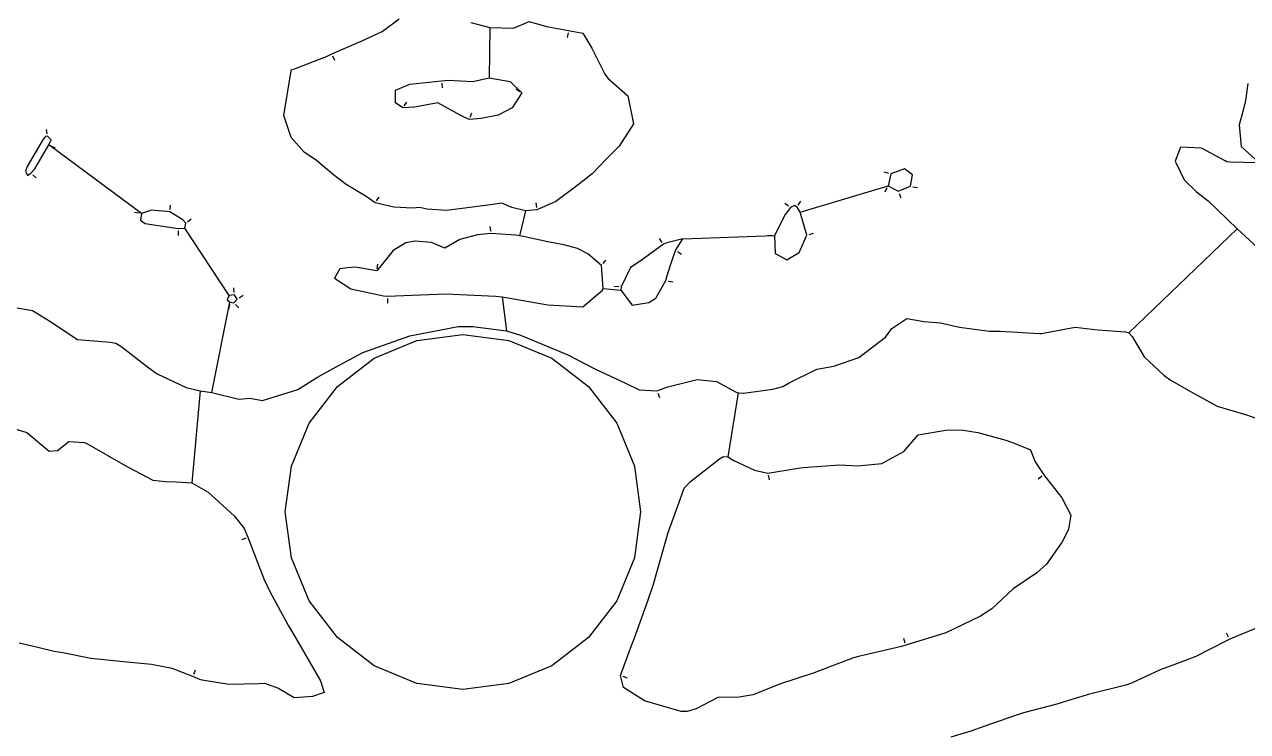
# Model space of a CAD drawing. Header units: metres. Extents: x -0.62 to 0.62, y -0.86 to 0.56.
# Drawn here: x -0.188 to 0.337, y -0.369 to -0.066 of the extents above; entities that cross this region are included whole.
import ezdxf

# ---------------------------------------------------------------- set-up
doc = ezdxf.new("R2010")
doc.units = ezdxf.units.M
for name, color, linetype in [('connections', 2, 'Continuous'), ('direction', 3, 'Continuous'), ('frame', 6, 'Continuous'), ('loops', 1, 'Continuous'), ('merged', 255, 'Continuous')]:
    doc.layers.add(name, color=color, linetype=linetype)

msp = doc.modelspace()

# ---------------------------------------------------------------- linework, layer by layer
at = {"layer": 'connections'}
for p, q in [((0.01153, -0.06712), (0.01131, -0.08877)), ((-0.13789, -0.14694), (-0.17766, -0.1175)), ((0.14469, -0.14641), (0.1824, -0.13512)), ((0.02679, -0.14581), (0.02423, -0.15656)), ((-0.10034, -0.18211), (-0.11934, -0.1533)), ((0.09436, -0.15778), (0.1337, -0.15642)), ((0.28573, -0.19812), (0.33211, -0.15359)), ((0.01685, -0.18275), (0.01873, -0.19734)), ((0.06018, -0.1791), (0.06775, -0.17981)), ((-0.10779, -0.2238), (-0.09996, -0.185)), ((-0.11267, -0.22306), (-0.11629, -0.26243)), ((0.11816, -0.22396), (0.11371, -0.2514))]:
    msp.add_line(p, q, dxfattribs=at)
at = {"layer": 'direction'}
for points in [[(0.04509, -0.06949), (0.04472, -0.07145)], [(-0.05591, -0.07936), (-0.05514, -0.08121)], [(-0.00908, -0.09101), (-0.00896, -0.09301)], [(0.02445, -0.09473), (0.02277, -0.09364)], [(-0.0252, -0.10082), (-0.02408, -0.09917)], [(0.00304, -0.10568), (0.00386, -0.10386)], [(-0.17836, -0.11286), (-0.17865, -0.11088)], [(-0.17675, -0.11791), (-0.17493, -0.11874)], [(-0.18459, -0.13033), (-0.18311, -0.13168)], [(0.18268, -0.12978), (0.18073, -0.12931)], [(0.18193, -0.13601), (0.18099, -0.13777)], [(0.193, -0.13548), (0.19497, -0.13585)], [(-0.03707, -0.14156), (-0.03593, -0.13992)], [(0.18712, -0.13837), (0.18788, -0.14023)], [(-0.13888, -0.14679), (-0.14086, -0.14648)], [(-0.1256, -0.14532), (-0.12541, -0.14333)], [(0.03164, -0.14438), (0.03147, -0.14239)], [(0.13968, -0.14381), (0.13807, -0.14263)], [(0.14389, -0.14336), (0.14499, -0.14168)], [(-0.11816, -0.15052), (-0.11664, -0.14923)], [(-0.12218, -0.15435), (-0.12214, -0.15635)], [(0.01194, -0.15459), (0.01176, -0.1526)], [(0.1327, -0.15645), (0.1307, -0.15653)], [(0.14855, -0.15601), (0.15047, -0.15545)], [(0.0855, -0.15937), (0.08433, -0.15774)], [(0.0601, -0.16848), (0.06138, -0.16695)], [(0.09203, -0.16333), (0.09372, -0.1644)], [(-0.03678, -0.17064), (-0.03644, -0.16867)], [(0.06683, -0.17841), (0.06483, -0.17829)], [(0.08809, -0.17593), (0.09005, -0.17635)], [(-0.09812, -0.18088), (-0.09832, -0.17889)], [(-0.09596, -0.18312), (-0.09431, -0.18199)], [(-0.0324, -0.18339), (-0.03233, -0.18538)], [(-0.10014, -0.18598), (-0.10052, -0.18795)], [(-0.0976, -0.186), (-0.09615, -0.18737)], [(0.08358, -0.224), (0.08427, -0.22588)], [(0.13102, -0.25927), (0.13134, -0.26125)], [(0.24843, -0.25963), (0.24685, -0.26086)], [(-0.09318, -0.28617), (-0.09505, -0.2869)], [(0.18972, -0.33121), (0.18912, -0.3293)], [(0.32851, -0.32868), (0.32757, -0.32692)], [(-0.11546, -0.34457), (-0.11475, -0.3427)], [(0.06855, -0.34545), (0.07043, -0.34614)]]:
    msp.add_lwpolyline(points, dxfattribs=at)
at = {"layer": 'frame'}
msp.add_lwpolyline([(0, -0.1988), (0.01972, -0.2014), (0.0381, -0.20901), (0.05388, -0.22112), (0.06599, -0.2369), (0.0736, -0.25528), (0.0762, -0.275), (0.0736, -0.29472), (0.06599, -0.3131), (0.05388, -0.32888), (0.0381, -0.34099), (0.01972, -0.3486), (0, -0.3512), (-0.01972, -0.3486), (-0.0381, -0.34099), (-0.05388, -0.32888), (-0.06599, -0.3131), (-0.0736, -0.29472), (-0.0762, -0.275), (-0.0736, -0.25528), (-0.06599, -0.2369), (-0.05388, -0.22112), (-0.0381, -0.20901), (-0.01972, -0.2014), (0, -0.1988)], dxfattribs=at)
at = {"layer": 'loops'}
for points in [[(-0.03764, -0.14238), (-0.04154, -0.13968), (-0.05003, -0.13449), (-0.05546, -0.13032), (-0.06279, -0.12418), (-0.06805, -0.12059), (-0.07369, -0.11434), (-0.0769, -0.10487), (-0.07388, -0.0866), (-0.0735, -0.08527), (-0.07226, -0.08487), (-0.05858, -0.07966), (-0.0563, -0.07844), (-0.04264, -0.07267), (-0.0346, -0.06896), (-0.0274, -0.06345)], [(0.00341, -0.06499), (0.01153, -0.06712), (0.02172, -0.06744), (0.02843, -0.06465), (0.03592, -0.06671), (0.04528, -0.0685), (0.05139, -0.06967), (0.05527, -0.07605), (0.06083, -0.08719), (0.06229, -0.089), (0.07077, -0.09647), (0.07324, -0.10855), (0.06702, -0.11815), (0.06155, -0.12352), (0.05545, -0.12995), (0.04948, -0.13471), (0.0398, -0.14176), (0.03173, -0.14537), (0.02679, -0.14581), (0.02093, -0.14434), (0.01663, -0.14259), (0.01179, -0.14328), (0.00416, -0.14429), (-0.00707, -0.14562), (-0.01553, -0.14511), (-0.01845, -0.14443), (-0.02163, -0.14471), (-0.0296, -0.14432), (-0.03764, -0.14238)], [(0.02529, -0.09527), (0.02116, -0.10164), (0.01514, -0.10486), (0.00777, -0.10615), (0.00263, -0.10659), (-0.00125, -0.10484), (-0.01072, -0.09956), (-0.02073, -0.10143), (-0.02576, -0.10165), (-0.0289, -0.09953), (-0.02888, -0.09402), (-0.02282, -0.0915), (-0.00914, -0.09001), (-0.00636, -0.08984), (0.00424, -0.09038), (0.01131, -0.08877), (0.02028, -0.0904), (0.02529, -0.09527)], [(0.33673, -0.09122), (0.3358, -0.09856), (0.33467, -0.10317), (0.3331, -0.1089), (0.33396, -0.11824), (0.34133, -0.12495)], [(-0.18766, -0.1288), (-0.18684, -0.13068), (-0.18532, -0.12965), (-0.18368, -0.12786), (-0.17766, -0.1175), (-0.17669, -0.11535), (-0.17821, -0.11385), (-0.17904, -0.11397), (-0.1801, -0.11513), (-0.18693, -0.12681), (-0.18766, -0.1288)], [(0.34113, -0.12522), (0.32916, -0.12499), (0.32772, -0.12478), (0.32706, -0.12437), (0.31693, -0.11892), (0.30782, -0.11855), (0.30565, -0.12459), (0.30948, -0.13247), (0.31475, -0.13769), (0.31967, -0.14155), (0.33211, -0.15359), (0.34455, -0.16492)], [(0.18365, -0.13002), (0.1824, -0.13512), (0.18675, -0.13745), (0.19202, -0.1353), (0.19294, -0.13037), (0.18944, -0.12782), (0.18365, -0.13002)], [(-0.1222, -0.15335), (-0.11934, -0.1533), (-0.11893, -0.15116), (-0.12017, -0.1497), (-0.12569, -0.14631), (-0.13355, -0.14558), (-0.13789, -0.14694), (-0.13835, -0.14987), (-0.13634, -0.15123), (-0.1222, -0.15335)], [(0.14759, -0.15629), (0.14469, -0.14641), (0.14334, -0.14419), (0.14225, -0.14348), (0.14049, -0.1444), (0.13829, -0.14742), (0.1337, -0.15642), (0.13398, -0.16418), (0.13897, -0.16686), (0.14426, -0.16376), (0.14759, -0.15629)], [(-0.03244, -0.18239), (-0.0075, -0.18146), (0.01412, -0.18245), (0.01685, -0.18275), (0.03647, -0.18614), (0.05142, -0.18702), (0.05983, -0.1798), (0.06018, -0.1791), (0.05946, -0.16925), (0.05358, -0.16434), (0.04909, -0.16204), (0.04324, -0.16034), (0.03641, -0.1591), (0.0266, -0.15693), (0.02423, -0.15656), (0.02265, -0.15633), (0.01203, -0.15558), (0.00625, -0.15612), (-0.00137, -0.1581), (-0.00781, -0.16178), (-0.01352, -0.15939), (-0.02047, -0.15888), (-0.02455, -0.15954), (-0.02991, -0.16287), (-0.03695, -0.17163), (-0.04623, -0.17001), (-0.0495, -0.17028), (-0.05288, -0.17067), (-0.05509, -0.17467), (-0.04811, -0.17931), (-0.03409, -0.18235), (-0.03244, -0.18239)], [(0.08712, -0.17572), (0.08759, -0.17353), (0.08969, -0.16747), (0.09119, -0.1628), (0.09436, -0.15778), (0.08745, -0.15953), (0.08608, -0.16018), (0.07643, -0.16708), (0.07195, -0.1701), (0.06783, -0.17846), (0.06775, -0.17981), (0.07266, -0.18627), (0.07972, -0.18509), (0.08278, -0.18323), (0.08712, -0.17572)], [(-0.09996, -0.185), (-0.09833, -0.18531), (-0.09679, -0.18368), (-0.09802, -0.18188), (-0.10034, -0.18211), (-0.10109, -0.18398), (-0.09996, -0.185)], [(-0.1929, -0.18714), (-0.18471, -0.18851), (-0.17717, -0.19311), (-0.1653, -0.201), (-0.15128, -0.2022), (-0.14892, -0.20261), (-0.14675, -0.2039), (-0.13476, -0.21311), (-0.13114, -0.21574), (-0.1188, -0.22159), (-0.11267, -0.22306), (-0.10779, -0.2238), (-0.0962, -0.22658), (-0.09144, -0.22621), (-0.08599, -0.22714), (-0.0708, -0.22252), (-0.06243, -0.21724), (-0.05433, -0.21269), (-0.0429, -0.20661), (-0.02278, -0.19937), (-0.00206, -0.1955), (0.00423, -0.19539), (0.01873, -0.19734), (0.02474, -0.1991), (0.04504, -0.20757), (0.05684, -0.21377), (0.06979, -0.2197), (0.07556, -0.2226), (0.08324, -0.22307)], [(0.08324, -0.22307), (0.0879, -0.22135), (0.10052, -0.21813), (0.1088, -0.21896), (0.1173, -0.22357), (0.11816, -0.22396), (0.12039, -0.22407), (0.13299, -0.22235), (0.13722, -0.22119), (0.14001, -0.21956), (0.1519, -0.21369), (0.15918, -0.21252), (0.16992, -0.20874), (0.18132, -0.19995), (0.18395, -0.19636), (0.19052, -0.19207), (0.19796, -0.19323), (0.20496, -0.19392), (0.21302, -0.19573), (0.22589, -0.19744), (0.23049, -0.19745), (0.24732, -0.19848), (0.24829, -0.1984), (0.26266, -0.19575), (0.27233, -0.19685), (0.28434, -0.19776), (0.28573, -0.19812), (0.28712, -0.19968), (0.29232, -0.20848), (0.30076, -0.21625), (0.30341, -0.21829), (0.31221, -0.22326), (0.32365, -0.22959), (0.33624, -0.23339), (0.34542, -0.23663)], [(-0.20107, -0.23663), (-0.18707, -0.24087), (-0.17748, -0.24893), (-0.174, -0.24862), (-0.16905, -0.24478), (-0.16235, -0.24521), (-0.16139, -0.24563), (-0.14491, -0.25501), (-0.14305, -0.25604), (-0.13302, -0.26141), (-0.12758, -0.26188), (-0.1231, -0.26205), (-0.11629, -0.26243), (-0.10937, -0.26651), (-0.098, -0.27679), (-0.0938, -0.28211), (-0.09225, -0.28581), (-0.08536, -0.30367), (-0.08276, -0.30944), (-0.07489, -0.32388), (-0.07171, -0.32915), (-0.06214, -0.3457), (-0.06109, -0.34748), (-0.0596, -0.35249), (-0.0646, -0.3541), (-0.07241, -0.35472), (-0.0794, -0.35054), (-0.085, -0.34855), (-0.08736, -0.34865), (-0.10041, -0.34896), (-0.11192, -0.34709), (-0.11289, -0.34681), (-0.11581, -0.3455), (-0.12474, -0.34212), (-0.13357, -0.34045), (-0.14406, -0.33936), (-0.15959, -0.3379), (-0.17166, -0.33548), (-0.17537, -0.33479), (-0.18177, -0.33328), (-0.19042, -0.33129)], [(0.19003, -0.33216), (0.18822, -0.33273), (0.16969, -0.33698), (0.16717, -0.33766), (0.15627, -0.34187), (0.15073, -0.34404), (0.13577, -0.34892), (0.12458, -0.35337), (0.11849, -0.35439), (0.10931, -0.35453), (0.10007, -0.35939), (0.09627, -0.36063), (0.0936, -0.36054), (0.07797, -0.35593), (0.06894, -0.35026), (0.06761, -0.34511), (0.07231, -0.33231), (0.07353, -0.32939), (0.07934, -0.31312), (0.0818, -0.30598), (0.08583, -0.29182), (0.08806, -0.28373), (0.09399, -0.2676), (0.09498, -0.26482), (0.09767, -0.26196), (0.11007, -0.25222), (0.11184, -0.25118), (0.11371, -0.2514), (0.11618, -0.25286), (0.12514, -0.25713), (0.13086, -0.25829), (0.14381, -0.25621), (0.14595, -0.25593), (0.16172, -0.25474), (0.16945, -0.25514), (0.17967, -0.25416), (0.18915, -0.24901), (0.1953, -0.24193), (0.20724, -0.23996), (0.2137, -0.23982), (0.22087, -0.24095), (0.23289, -0.24419), (0.23655, -0.24541), (0.24358, -0.24834), (0.2455, -0.25348), (0.24921, -0.25901), (0.25225, -0.26291), (0.257, -0.2689), (0.26085, -0.27633), (0.25985, -0.28235), (0.25769, -0.28686), (0.25708, -0.28782), (0.25031, -0.29742), (0.2462, -0.30108), (0.2361, -0.30801), (0.22697, -0.3165), (0.22213, -0.3197), (0.21076, -0.32514), (0.20718, -0.32684), (0.19003, -0.33216)], [(0.34436, -0.32332), (0.33276, -0.32797), (0.32898, -0.32956), (0.32755, -0.33033), (0.31439, -0.33695), (0.3062, -0.34012), (0.29917, -0.34267), (0.28685, -0.34848), (0.28442, -0.34934), (0.26878, -0.35312), (0.2612, -0.35536), (0.25482, -0.3574), (0.24053, -0.36114), (0.2371, -0.36223), (0.22356, -0.36707), (0.21792, -0.36896), (0.20937, -0.37164)]]:
    msp.add_lwpolyline(points, dxfattribs=at)
at = {"layer": 'merged'}
for p, q in [((0.01153, -0.06712), (0.01131, -0.08877)), ((-0.13789, -0.14694), (-0.17766, -0.1175)), ((0.14469, -0.14641), (0.1824, -0.13512)), ((0.02679, -0.14581), (0.02423, -0.15656)), ((-0.10034, -0.18211), (-0.11934, -0.1533)), ((0.09436, -0.15778), (0.1337, -0.15642)), ((0.28573, -0.19812), (0.33211, -0.15359)), ((0.01685, -0.18275), (0.01873, -0.19734)), ((0.06018, -0.1791), (0.06775, -0.17981)), ((-0.10779, -0.2238), (-0.09996, -0.185)), ((-0.11267, -0.22306), (-0.11629, -0.26243)), ((0.11816, -0.22396), (0.11371, -0.2514))]:
    msp.add_line(p, q, dxfattribs=at)
for points in [[(-0.03764, -0.14238), (-0.04154, -0.13968), (-0.05003, -0.13449), (-0.05546, -0.13032), (-0.06279, -0.12418), (-0.06805, -0.12059), (-0.07369, -0.11434), (-0.0769, -0.10487), (-0.07388, -0.0866), (-0.0735, -0.08527), (-0.07226, -0.08487), (-0.05858, -0.07966), (-0.0563, -0.07844), (-0.04264, -0.07267), (-0.0346, -0.06896), (-0.0274, -0.06345)], [(0.00341, -0.06499), (0.01153, -0.06712), (0.02172, -0.06744), (0.02843, -0.06465), (0.03592, -0.06671), (0.04528, -0.0685), (0.05139, -0.06967), (0.05527, -0.07605), (0.06083, -0.08719), (0.06229, -0.089), (0.07077, -0.09647), (0.07324, -0.10855), (0.06702, -0.11815), (0.06155, -0.12352), (0.05545, -0.12995), (0.04948, -0.13471), (0.0398, -0.14176), (0.03173, -0.14537), (0.02679, -0.14581), (0.02093, -0.14434), (0.01663, -0.14259), (0.01179, -0.14328), (0.00416, -0.14429), (-0.00707, -0.14562), (-0.01553, -0.14511), (-0.01845, -0.14443), (-0.02163, -0.14471), (-0.0296, -0.14432), (-0.03764, -0.14238)], [(0.04509, -0.06949), (0.04472, -0.07145)], [(-0.05591, -0.07936), (-0.05514, -0.08121)], [(0.02529, -0.09527), (0.02116, -0.10164), (0.01514, -0.10486), (0.00777, -0.10615), (0.00263, -0.10659), (-0.00125, -0.10484), (-0.01072, -0.09956), (-0.02073, -0.10143), (-0.02576, -0.10165), (-0.0289, -0.09953), (-0.02888, -0.09402), (-0.02282, -0.0915), (-0.00914, -0.09001), (-0.00636, -0.08984), (0.00424, -0.09038), (0.01131, -0.08877), (0.02028, -0.0904), (0.02529, -0.09527)], [(-0.00908, -0.09101), (-0.00896, -0.09301)], [(0.02445, -0.09473), (0.02277, -0.09364)], [(0.33673, -0.09122), (0.3358, -0.09856), (0.33467, -0.10317), (0.3331, -0.1089), (0.33396, -0.11824), (0.34133, -0.12495)], [(-0.0252, -0.10082), (-0.02408, -0.09917)], [(0.00304, -0.10568), (0.00386, -0.10386)], [(-0.18766, -0.1288), (-0.18684, -0.13068), (-0.18532, -0.12965), (-0.18368, -0.12786), (-0.17766, -0.1175), (-0.17669, -0.11535), (-0.17821, -0.11385), (-0.17904, -0.11397), (-0.1801, -0.11513), (-0.18693, -0.12681), (-0.18766, -0.1288)], [(-0.17836, -0.11286), (-0.17865, -0.11088)], [(-0.17675, -0.11791), (-0.17493, -0.11874)], [(0.34113, -0.12522), (0.32916, -0.12499), (0.32772, -0.12478), (0.32706, -0.12437), (0.31693, -0.11892), (0.30782, -0.11855), (0.30565, -0.12459), (0.30948, -0.13247), (0.31475, -0.13769), (0.31967, -0.14155), (0.33211, -0.15359), (0.34455, -0.16492)], [(-0.18459, -0.13033), (-0.18311, -0.13168)], [(0.18268, -0.12978), (0.18073, -0.12931)], [(0.18365, -0.13002), (0.1824, -0.13512), (0.18675, -0.13745), (0.19202, -0.1353), (0.19294, -0.13037), (0.18944, -0.12782), (0.18365, -0.13002)], [(0.18193, -0.13601), (0.18099, -0.13777)], [(0.193, -0.13548), (0.19497, -0.13585)], [(-0.03707, -0.14156), (-0.03593, -0.13992)], [(0.18712, -0.13837), (0.18788, -0.14023)], [(-0.13888, -0.14679), (-0.14086, -0.14648)], [(-0.1222, -0.15335), (-0.11934, -0.1533), (-0.11893, -0.15116), (-0.12017, -0.1497), (-0.12569, -0.14631), (-0.13355, -0.14558), (-0.13789, -0.14694), (-0.13835, -0.14987), (-0.13634, -0.15123), (-0.1222, -0.15335)], [(-0.1256, -0.14532), (-0.12541, -0.14333)], [(0.03164, -0.14438), (0.03147, -0.14239)], [(0.14759, -0.15629), (0.14469, -0.14641), (0.14334, -0.14419), (0.14225, -0.14348), (0.14049, -0.1444), (0.13829, -0.14742), (0.1337, -0.15642), (0.13398, -0.16418), (0.13897, -0.16686), (0.14426, -0.16376), (0.14759, -0.15629)], [(0.13968, -0.14381), (0.13807, -0.14263)], [(0.14389, -0.14336), (0.14499, -0.14168)], [(-0.11816, -0.15052), (-0.11664, -0.14923)], [(-0.12218, -0.15435), (-0.12214, -0.15635)], [(-0.03244, -0.18239), (-0.0075, -0.18146), (0.01412, -0.18245), (0.01685, -0.18275), (0.03647, -0.18614), (0.05142, -0.18702), (0.05983, -0.1798), (0.06018, -0.1791), (0.05946, -0.16925), (0.05358, -0.16434), (0.04909, -0.16204), (0.04324, -0.16034), (0.03641, -0.1591), (0.0266, -0.15693), (0.02423, -0.15656), (0.02265, -0.15633), (0.01203, -0.15558), (0.00625, -0.15612), (-0.00137, -0.1581), (-0.00781, -0.16178), (-0.01352, -0.15939), (-0.02047, -0.15888), (-0.02455, -0.15954), (-0.02991, -0.16287), (-0.03695, -0.17163), (-0.04623, -0.17001), (-0.0495, -0.17028), (-0.05288, -0.17067), (-0.05509, -0.17467), (-0.04811, -0.17931), (-0.03409, -0.18235), (-0.03244, -0.18239)], [(0.01194, -0.15459), (0.01176, -0.1526)], [(0.1327, -0.15645), (0.1307, -0.15653)], [(0.14855, -0.15601), (0.15047, -0.15545)], [(0.08712, -0.17572), (0.08759, -0.17353), (0.08969, -0.16747), (0.09119, -0.1628), (0.09436, -0.15778), (0.08745, -0.15953), (0.08608, -0.16018), (0.07643, -0.16708), (0.07195, -0.1701), (0.06783, -0.17846), (0.06775, -0.17981), (0.07266, -0.18627), (0.07972, -0.18509), (0.08278, -0.18323), (0.08712, -0.17572)], [(0.0855, -0.15937), (0.08433, -0.15774)], [(0.0601, -0.16848), (0.06138, -0.16695)], [(0.09203, -0.16333), (0.09372, -0.1644)], [(-0.03678, -0.17064), (-0.03644, -0.16867)], [(0.06683, -0.17841), (0.06483, -0.17829)], [(0.08809, -0.17593), (0.09005, -0.17635)], [(-0.09996, -0.185), (-0.09833, -0.18531), (-0.09679, -0.18368), (-0.09802, -0.18188), (-0.10034, -0.18211), (-0.10109, -0.18398), (-0.09996, -0.185)], [(-0.09812, -0.18088), (-0.09832, -0.17889)], [(-0.09596, -0.18312), (-0.09431, -0.18199)], [(-0.0324, -0.18339), (-0.03233, -0.18538)], [(-0.1929, -0.18714), (-0.18471, -0.18851), (-0.17717, -0.19311), (-0.1653, -0.201), (-0.15128, -0.2022), (-0.14892, -0.20261), (-0.14675, -0.2039), (-0.13476, -0.21311), (-0.13114, -0.21574), (-0.1188, -0.22159), (-0.11267, -0.22306), (-0.10779, -0.2238), (-0.0962, -0.22658), (-0.09144, -0.22621), (-0.08599, -0.22714), (-0.0708, -0.22252), (-0.06243, -0.21724), (-0.05433, -0.21269), (-0.0429, -0.20661), (-0.02278, -0.19937), (-0.00206, -0.1955), (0.00423, -0.19539), (0.01873, -0.19734), (0.02474, -0.1991), (0.04504, -0.20757), (0.05684, -0.21377), (0.06979, -0.2197), (0.07556, -0.2226), (0.08324, -0.22307)], [(-0.10014, -0.18598), (-0.10052, -0.18795)], [(-0.0976, -0.186), (-0.09615, -0.18737)], [(0.08324, -0.22307), (0.0879, -0.22135), (0.10052, -0.21813), (0.1088, -0.21896), (0.1173, -0.22357), (0.11816, -0.22396), (0.12039, -0.22407), (0.13299, -0.22235), (0.13722, -0.22119), (0.14001, -0.21956), (0.1519, -0.21369), (0.15918, -0.21252), (0.16992, -0.20874), (0.18132, -0.19995), (0.18395, -0.19636), (0.19052, -0.19207), (0.19796, -0.19323), (0.20496, -0.19392), (0.21302, -0.19573), (0.22589, -0.19744), (0.23049, -0.19745), (0.24732, -0.19848), (0.24829, -0.1984), (0.26266, -0.19575), (0.27233, -0.19685), (0.28434, -0.19776), (0.28573, -0.19812), (0.28712, -0.19968), (0.29232, -0.20848), (0.30076, -0.21625), (0.30341, -0.21829), (0.31221, -0.22326), (0.32365, -0.22959), (0.33624, -0.23339), (0.34542, -0.23663)], [(0, -0.1988), (0.01972, -0.2014), (0.0381, -0.20901), (0.05388, -0.22112), (0.06599, -0.2369), (0.0736, -0.25528), (0.0762, -0.275), (0.0736, -0.29472), (0.06599, -0.3131), (0.05388, -0.32888), (0.0381, -0.34099), (0.01972, -0.3486), (0, -0.3512), (-0.01972, -0.3486), (-0.0381, -0.34099), (-0.05388, -0.32888), (-0.06599, -0.3131), (-0.0736, -0.29472), (-0.0762, -0.275), (-0.0736, -0.25528), (-0.06599, -0.2369), (-0.05388, -0.22112), (-0.0381, -0.20901), (-0.01972, -0.2014), (0, -0.1988)], [(0.08358, -0.224), (0.08427, -0.22588)], [(-0.20107, -0.23663), (-0.18707, -0.24087), (-0.17748, -0.24893), (-0.174, -0.24862), (-0.16905, -0.24478), (-0.16235, -0.24521), (-0.16139, -0.24563), (-0.14491, -0.25501), (-0.14305, -0.25604), (-0.13302, -0.26141), (-0.12758, -0.26188), (-0.1231, -0.26205), (-0.11629, -0.26243), (-0.10937, -0.26651), (-0.098, -0.27679), (-0.0938, -0.28211), (-0.09225, -0.28581), (-0.08536, -0.30367), (-0.08276, -0.30944), (-0.07489, -0.32388), (-0.07171, -0.32915), (-0.06214, -0.3457), (-0.06109, -0.34748), (-0.0596, -0.35249), (-0.0646, -0.3541), (-0.07241, -0.35472), (-0.0794, -0.35054), (-0.085, -0.34855), (-0.08736, -0.34865), (-0.10041, -0.34896), (-0.11192, -0.34709), (-0.11289, -0.34681), (-0.11581, -0.3455), (-0.12474, -0.34212), (-0.13357, -0.34045), (-0.14406, -0.33936), (-0.15959, -0.3379), (-0.17166, -0.33548), (-0.17537, -0.33479), (-0.18177, -0.33328), (-0.19042, -0.33129)], [(0.19003, -0.33216), (0.18822, -0.33273), (0.16969, -0.33698), (0.16717, -0.33766), (0.15627, -0.34187), (0.15073, -0.34404), (0.13577, -0.34892), (0.12458, -0.35337), (0.11849, -0.35439), (0.10931, -0.35453), (0.10007, -0.35939), (0.09627, -0.36063), (0.0936, -0.36054), (0.07797, -0.35593), (0.06894, -0.35026), (0.06761, -0.34511), (0.07231, -0.33231), (0.07353, -0.32939), (0.07934, -0.31312), (0.0818, -0.30598), (0.08583, -0.29182), (0.08806, -0.28373), (0.09399, -0.2676), (0.09498, -0.26482), (0.09767, -0.26196), (0.11007, -0.25222), (0.11184, -0.25118), (0.11371, -0.2514), (0.11618, -0.25286), (0.12514, -0.25713), (0.13086, -0.25829), (0.14381, -0.25621), (0.14595, -0.25593), (0.16172, -0.25474), (0.16945, -0.25514), (0.17967, -0.25416), (0.18915, -0.24901), (0.1953, -0.24193), (0.20724, -0.23996), (0.2137, -0.23982), (0.22087, -0.24095), (0.23289, -0.24419), (0.23655, -0.24541), (0.24358, -0.24834), (0.2455, -0.25348), (0.24921, -0.25901), (0.25225, -0.26291), (0.257, -0.2689), (0.26085, -0.27633), (0.25985, -0.28235), (0.25769, -0.28686), (0.25708, -0.28782), (0.25031, -0.29742), (0.2462, -0.30108), (0.2361, -0.30801), (0.22697, -0.3165), (0.22213, -0.3197), (0.21076, -0.32514), (0.20718, -0.32684), (0.19003, -0.33216)], [(0.13102, -0.25927), (0.13134, -0.26125)], [(0.24843, -0.25963), (0.24685, -0.26086)], [(-0.09318, -0.28617), (-0.09505, -0.2869)], [(0.34436, -0.32332), (0.33276, -0.32797), (0.32898, -0.32956), (0.32755, -0.33033), (0.31439, -0.33695), (0.3062, -0.34012), (0.29917, -0.34267), (0.28685, -0.34848), (0.28442, -0.34934), (0.26878, -0.35312), (0.2612, -0.35536), (0.25482, -0.3574), (0.24053, -0.36114), (0.2371, -0.36223), (0.22356, -0.36707), (0.21792, -0.36896), (0.20937, -0.37164)], [(0.18972, -0.33121), (0.18912, -0.3293)], [(0.32851, -0.32868), (0.32757, -0.32692)], [(-0.11546, -0.34457), (-0.11475, -0.3427)], [(0.06855, -0.34545), (0.07043, -0.34614)]]:
    msp.add_lwpolyline(points, dxfattribs=at)

doc.saveas('drawing.dxf')
